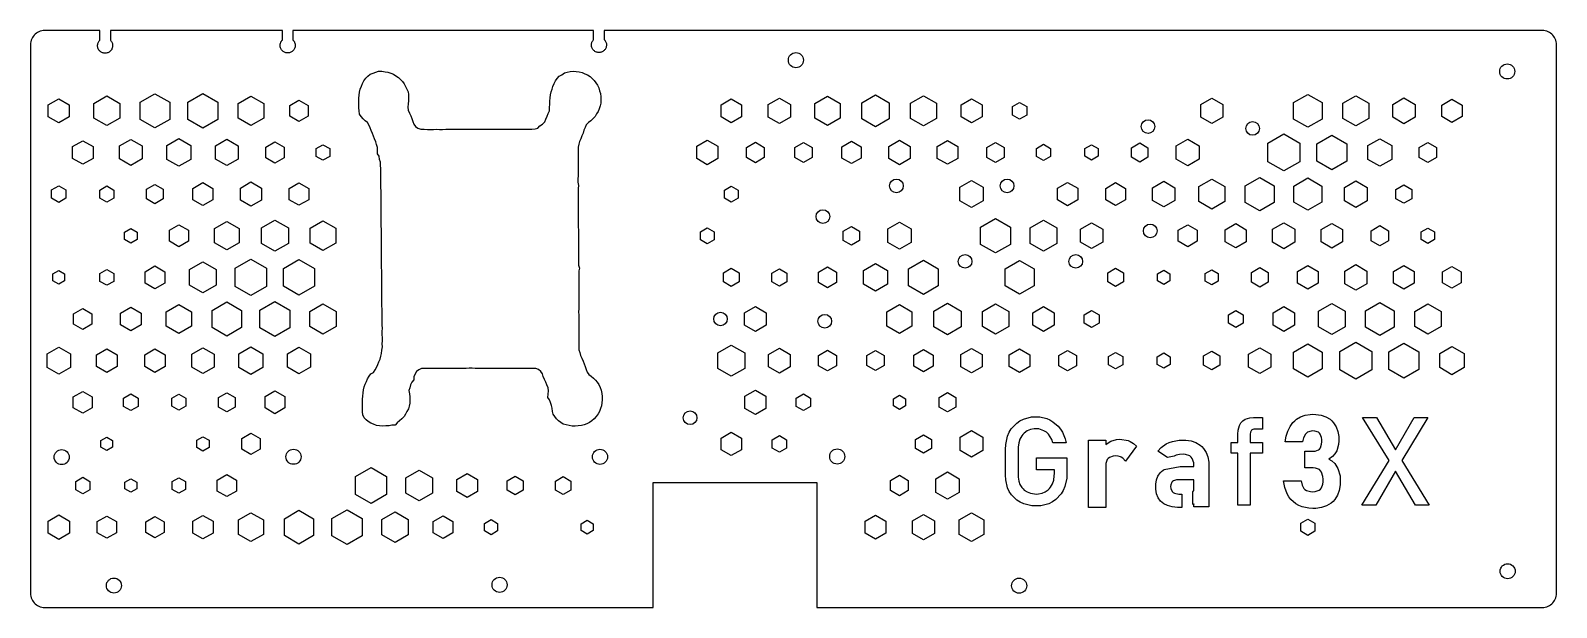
# Model space of a CAD drawing. Header units: millimetres. Extents: x 0 to 324, y 0 to 122.
import ezdxf

# ---------------------------------------------------------------- set-up
doc = ezdxf.new("R2010")
doc.units = ezdxf.units.MM
doc.layers.add('CUT', color=7, linetype='Continuous')

msp = doc.modelspace()

# ---------------------------------------------------------------- linework, layer by layer
at = {"layer": 'CUT'}
for points in [[(3, 0), (132.22, 0), (132.22, 26.5), (166.92, 26.5), (166.92, 0), (321, 0), (321.31, 0.02), (321.62, 0.07), (321.93, 0.15), (322.22, 0.26), (322.5, 0.4), (322.76, 0.57), (323.01, 0.77), (323.23, 0.99), (323.43, 1.24), (323.6, 1.5), (323.74, 1.78), (323.85, 2.07), (323.93, 2.38), (323.98, 2.69), (324, 3), (324, 119.4), (323.98, 119.71), (323.93, 120.02), (323.85, 120.33), (323.74, 120.62), (323.6, 120.9), (323.43, 121.16), (323.23, 121.41), (323.01, 121.63), (322.76, 121.83), (322.5, 122), (322.22, 122.14), (321.93, 122.25), (321.62, 122.33), (321.31, 122.38), (321, 122.4), (121.82, 122.4), (121.82, 120.46), (121.93, 120.34), (122.02, 120.21), (122.11, 120.08), (122.17, 119.93), (122.23, 119.78), (122.26, 119.62), (122.28, 119.46), (122.29, 119.3), (122.28, 119.14), (122.25, 118.99), (122.21, 118.83), (122.15, 118.68), (122.08, 118.54), (121.99, 118.4), (121.89, 118.28), (121.78, 118.16), (121.66, 118.06), (121.53, 117.97), (121.39, 117.89), (121.24, 117.83), (121.09, 117.78), (120.93, 117.75), (120.77, 117.73), (120.61, 117.73), (120.45, 117.75), (120.29, 117.78), (120.14, 117.83), (119.99, 117.89), (119.85, 117.97), (119.72, 118.06), (119.6, 118.16), (119.49, 118.28), (119.39, 118.4), (119.3, 118.54), (119.23, 118.68), (119.17, 118.83), (119.13, 118.99), (119.1, 119.14), (119.09, 119.3), (119.1, 119.46), (119.12, 119.62), (119.15, 119.78), (119.21, 119.93), (119.27, 120.08), (119.36, 120.21), (119.45, 120.34), (119.56, 120.46), (119.56, 122.4), (55.73, 122.4), (55.73, 120.38), (55.84, 120.26), (55.93, 120.13), (56.02, 120), (56.08, 119.85), (56.14, 119.7), (56.17, 119.54), (56.19, 119.38), (56.2, 119.22), (56.19, 119.06), (56.16, 118.91), (56.12, 118.75), (56.06, 118.6), (55.99, 118.46), (55.9, 118.32), (55.8, 118.2), (55.69, 118.08), (55.57, 117.98), (55.44, 117.89), (55.3, 117.81), (55.15, 117.75), (55, 117.7), (54.84, 117.67), (54.68, 117.65), (54.52, 117.65), (54.36, 117.67), (54.2, 117.7), (54.05, 117.75), (53.9, 117.81), (53.76, 117.89), (53.63, 117.98), (53.51, 118.08), (53.4, 118.2), (53.3, 118.32), (53.21, 118.46), (53.14, 118.6), (53.08, 118.75), (53.04, 118.91), (53.01, 119.06), (53, 119.22), (53.01, 119.38), (53.03, 119.54), (53.06, 119.7), (53.12, 119.85), (53.18, 120), (53.27, 120.13), (53.36, 120.26), (53.47, 120.38), (53.47, 122.4), (16.97, 122.4), (16.97, 120.33), (17.08, 120.21), (17.17, 120.08), (17.26, 119.95), (17.32, 119.8), (17.38, 119.65), (17.41, 119.49), (17.43, 119.33), (17.44, 119.17), (17.43, 119.01), (17.4, 118.86), (17.36, 118.7), (17.3, 118.55), (17.23, 118.41), (17.14, 118.27), (17.04, 118.15), (16.93, 118.03), (16.81, 117.93), (16.68, 117.84), (16.54, 117.76), (16.39, 117.7), (16.24, 117.65), (16.08, 117.62), (15.92, 117.6), (15.76, 117.6), (15.6, 117.62), (15.44, 117.65), (15.29, 117.7), (15.14, 117.76), (15, 117.84), (14.87, 117.93), (14.75, 118.03), (14.64, 118.15), (14.54, 118.27), (14.45, 118.41), (14.38, 118.55), (14.32, 118.7), (14.28, 118.86), (14.25, 119.01), (14.24, 119.17), (14.25, 119.33), (14.27, 119.49), (14.3, 119.65), (14.36, 119.8), (14.42, 119.95), (14.51, 120.08), (14.6, 120.21), (14.71, 120.33), (14.71, 122.4), (3, 122.4), (2.69, 122.38), (2.38, 122.33), (2.07, 122.25), (1.78, 122.14), (1.5, 122), (1.24, 121.83), (0.99, 121.63), (0.77, 121.41), (0.57, 121.16), (0.4, 120.9), (0.26, 120.62), (0.15, 120.33), (0.07, 120.02), (0.02, 119.71), (0, 119.4), (0, 3), (0.02, 2.69), (0.07, 2.38), (0.15, 2.07), (0.26, 1.78), (0.4, 1.5), (0.57, 1.24), (0.77, 0.99), (0.99, 0.77), (1.24, 0.57), (1.5, 0.4), (1.78, 0.26), (2.07, 0.15), (2.38, 0.07), (2.69, 0.02)], [(69.7, 106), (69.69, 106.68), (69.69, 107.36), (69.68, 108.04), (69.76, 108.71), (69.88, 109.35), (70, 109.99), (70.25, 110.58), (70.5, 111.17), (70.75, 111.76), (71.17, 112.27), (71.63, 112.74), (72.14, 113.16), (72.73, 113.33), (73.32, 113.58), (73.91, 113.75), (74.59, 113.75), (75.27, 113.67), (75.9, 113.54), (76.5, 113.37), (77.09, 113.12), (77.6, 112.78), (78.11, 112.44), (78.54, 112.02), (78.97, 111.59), (79.31, 111.08), (79.61, 110.53), (79.87, 109.94), (80.21, 109.43), (80.26, 108.8), (80.27, 108.12), (80.23, 107.48), (80.19, 106.85), (80.11, 106.17), (80.2, 105.49), (80.46, 104.9), (80.72, 104.31), (80.98, 103.71), (81.15, 103.12), (81.41, 102.53), (81.76, 102.02), (82.27, 101.68), (82.9, 101.47), (83.58, 101.47), (84.26, 101.38), (84.94, 101.38), (85.57, 101.42), (86.21, 101.47), (86.84, 101.42), (87.48, 101.38), (88.15, 101.47), (88.83, 101.46), (89.51, 101.46), (90.19, 101.46), (90.86, 101.46), (91.54, 101.46), (92.22, 101.46), (92.9, 101.46), (93.57, 101.46), (94.25, 101.46), (94.93, 101.46), (95.61, 101.46), (96.28, 101.46), (96.96, 101.46), (97.64, 101.46), (98.32, 101.46), (98.99, 101.46), (99.67, 101.46), (100.35, 101.46), (101.03, 101.46), (101.7, 101.46), (102.38, 101.46), (103.06, 101.46), (103.73, 101.46), (104.41, 101.46), (105.09, 101.46), (105.77, 101.46), (106.44, 101.46), (107.12, 101.54), (107.71, 101.71), (108.17, 102.18), (108.72, 102.56), (109.18, 103.03), (109.43, 103.62), (109.68, 104.21), (109.93, 104.8), (110.18, 105.4), (110.17, 106.07), (110.25, 106.75), (110.25, 107.43), (110.33, 108.11), (110.41, 108.79), (110.57, 109.38), (110.73, 109.97), (110.9, 110.56), (111.15, 111.16), (111.44, 111.71), (111.82, 112.26), (112.28, 112.72), (112.83, 113.02), (113.37, 113.4), (113.96, 113.57), (114.56, 113.74), (115.19, 113.78), (115.83, 113.74), (116.5, 113.65), (117.1, 113.49), (117.69, 113.23), (118.29, 112.98), (118.8, 112.64), (119.27, 112.26), (119.65, 111.79), (120.04, 111.32), (120.38, 110.82), (120.64, 110.22), (120.81, 109.63), (120.99, 109.04), (121.08, 108.36), (121.08, 107.68), (121.09, 107), (120.93, 106.41), (120.76, 105.82), (120.51, 105.22), (120.18, 104.72), (119.89, 104.17), (119.42, 103.7), (118.96, 103.23), (118.46, 102.89), (118, 102.43), (117.75, 101.84), (117.5, 101.24), (117.33, 100.65), (117.08, 100.06), (116.83, 99.46), (116.59, 98.87), (116.42, 98.28), (116.26, 97.69), (116.26, 97.01), (116.27, 96.33), (116.27, 95.65), (116.28, 94.97), (116.28, 94.3), (116.29, 93.62), (116.3, 92.94), (116.3, 92.26), (116.31, 91.59), (116.23, 90.91), (116.23, 90.23), (116.32, 89.55), (116.25, 88.87), (116.25, 88.2), (116.26, 87.52), (116.26, 86.84), (116.27, 86.16), (116.27, 85.49), (116.28, 84.81), (116.29, 84.13), (116.29, 83.45), (116.3, 82.78), (116.3, 82.1), (116.31, 81.42), (116.31, 80.74), (116.32, 80.06), (116.33, 79.39), (116.33, 78.71), (116.34, 78.03), (116.34, 77.35), (116.35, 76.68), (116.35, 76), (116.36, 75.32), (116.37, 74.64), (116.37, 73.96), (116.38, 73.29), (116.38, 72.61), (116.56, 72.02), (116.39, 71.42), (116.4, 70.75), (116.4, 70.07), (116.41, 69.39), (116.41, 68.71), (116.42, 68.03), (116.43, 67.36), (116.43, 66.68), (116.44, 66), (116.44, 65.32), (116.45, 64.65), (116.45, 63.97), (116.42, 63.33), (116.38, 62.7), (116.39, 62.02), (116.43, 61.38), (116.4, 60.75), (116.4, 60.07), (116.41, 59.39), (116.41, 58.72), (116.42, 58.04), (116.43, 57.36), (116.43, 56.68), (116.44, 56), (116.44, 55.33), (116.45, 54.65), (116.62, 54.06), (116.8, 53.46), (117.06, 52.87), (117.31, 52.28), (117.57, 51.68), (117.75, 51.09), (118.01, 50.5), (118.18, 49.9), (118.52, 49.4), (119.04, 49.06), (119.5, 48.68), (119.93, 48.25), (120.32, 47.79), (120.66, 47.28), (120.92, 46.68), (121.18, 46.09), (121.27, 45.41), (121.36, 44.74), (121.36, 44.06), (121.33, 43.42), (121.2, 42.79), (121.04, 42.19), (120.79, 41.6), (120.5, 41.05), (120.08, 40.54), (119.66, 40.03), (119.2, 39.57), (118.69, 39.23), (118.15, 38.93), (117.55, 38.76), (116.96, 38.59), (116.29, 38.51), (115.61, 38.43), (114.97, 38.47), (114.34, 38.6), (113.74, 38.77), (113.11, 38.89), (112.6, 39.23), (112.13, 39.61), (111.66, 39.99), (111.32, 40.5), (110.97, 41.01), (110.8, 41.6), (110.79, 42.28), (110.62, 42.88), (110.44, 43.47), (110.19, 44.06), (109.84, 44.57), (109.92, 45.25), (110, 45.93), (109.91, 46.6), (109.65, 47.2), (109.39, 47.79), (109.13, 48.38), (108.87, 48.98), (108.7, 49.57), (108.36, 50.08), (107.89, 50.46), (107.29, 50.71), (106.62, 50.71), (105.94, 50.71), (105.26, 50.71), (104.58, 50.71), (103.91, 50.71), (103.23, 50.71), (102.55, 50.71), (101.87, 50.71), (101.2, 50.71), (100.52, 50.71), (99.84, 50.72), (99.16, 50.72), (98.49, 50.72), (97.81, 50.72), (97.13, 50.72), (96.45, 50.72), (95.78, 50.72), (95.1, 50.72), (94.42, 50.72), (93.79, 50.76), (93.15, 50.8), (92.47, 50.72), (91.8, 50.72), (91.12, 50.72), (90.44, 50.72), (89.76, 50.72), (89.09, 50.72), (88.41, 50.72), (87.73, 50.72), (87.06, 50.72), (86.38, 50.72), (85.7, 50.72), (85.02, 50.72), (84.35, 50.72), (83.67, 50.72), (82.99, 50.72), (82.44, 50.42), (81.94, 50.09), (81.65, 49.54), (81.4, 48.94), (81.36, 48.31), (80.94, 47.8), (80.69, 47.21), (80.53, 46.61), (80.36, 46.02), (80.45, 45.34), (80.54, 44.66), (80.55, 43.99), (80.51, 43.35), (80.39, 42.72), (80.23, 42.12), (79.93, 41.57), (79.64, 41.02), (79.31, 40.51), (78.85, 40.05), (78.34, 39.62), (77.84, 39.2), (77.42, 38.69), (76.74, 38.69), (76.15, 38.52), (75.47, 38.52), (74.79, 38.44), (74.12, 38.52), (73.44, 38.61), (72.84, 38.86), (72.25, 39.12), (71.7, 39.42), (71.27, 39.84), (70.84, 40.26), (70.58, 40.86), (70.49, 41.53), (70.49, 42.21), (70.48, 42.89), (70.48, 43.57), (70.51, 44.2), (70.55, 44.84), (70.63, 45.52), (70.71, 46.19), (70.87, 46.79), (71.04, 47.38), (71.33, 47.93), (71.58, 48.52), (71.87, 49.07), (72.29, 49.58), (72.84, 49.88), (73.17, 50.39), (73.46, 50.94), (73.71, 51.53), (73.96, 52.12), (74.21, 52.71), (74.37, 53.31), (74.54, 53.9), (74.62, 54.58), (74.7, 55.26), (74.69, 55.93), (74.73, 56.57), (74.76, 57.2), (74.67, 57.88), (74.67, 58.56), (74.75, 59.24), (74.66, 59.92), (74.65, 60.59), (74.65, 61.27), (74.64, 61.95), (74.63, 62.63), (74.63, 63.3), (74.62, 63.98), (74.62, 64.66), (74.61, 65.34), (74.61, 66.02), (74.6, 66.69), (74.59, 67.37), (74.59, 68.05), (74.58, 68.73), (74.58, 69.4), (74.57, 70.08), (74.57, 70.76), (74.56, 71.44), (74.55, 72.12), (74.55, 72.79), (74.54, 73.47), (74.54, 74.15), (74.53, 74.83), (74.53, 75.5), (74.52, 76.18), (74.52, 76.86), (74.51, 77.54), (74.5, 78.21), (74.5, 78.89), (74.49, 79.57), (74.49, 80.25), (74.48, 80.93), (74.48, 81.6), (74.47, 82.28), (74.46, 82.96), (74.46, 83.64), (74.45, 84.31), (74.45, 84.99), (74.44, 85.67), (74.44, 86.35), (74.43, 87.03), (74.42, 87.7), (74.42, 88.38), (74.41, 89.06), (74.41, 89.74), (74.4, 90.41), (74.4, 91.09), (74.39, 91.77), (74.38, 92.45), (74.38, 93.13), (74.29, 93.8), (74.28, 94.48), (74.11, 95.07), (74.02, 95.75), (73.68, 96.26), (73.67, 96.94), (73.66, 97.62), (73.49, 98.21), (73.32, 98.8), (73.06, 99.39), (72.8, 99.99), (72.62, 100.58), (72.36, 101.17), (72.1, 101.77), (71.85, 102.36), (71.54, 102.91), (71.03, 103.25), (70.61, 103.67), (70.22, 104.14), (69.88, 104.65), (69.79, 105.33)], [(3.77, 106.66), (6, 107.94), (8.23, 106.66), (8.23, 104.08), (6, 102.79), (3.77, 104.08)], [(16.2, 102.22), (13.47, 103.79), (13.47, 106.94), (16.2, 108.52), (18.93, 106.94), (18.93, 103.79)], [(26.4, 101.74), (23.25, 103.55), (23.25, 107.18), (26.4, 109), (29.55, 107.18), (29.55, 103.55)], [(36.6, 101.7), (33.43, 103.53), (33.43, 107.2), (36.6, 109.03), (39.77, 107.2), (39.77, 103.53)], [(46.8, 102.23), (44.08, 103.8), (44.08, 106.94), (46.8, 108.5), (49.52, 106.94), (49.52, 103.8)], [(55.03, 106.5), (57, 107.64), (58.97, 106.5), (58.97, 104.23), (57, 103.1), (55.03, 104.23)], [(146.62, 106.63), (148.8, 107.89), (150.98, 106.63), (150.98, 104.11), (148.8, 102.85), (146.62, 104.11)], [(156.65, 106.73), (159, 108.08), (161.35, 106.73), (161.35, 104.01), (159, 102.65), (156.65, 104.01)], [(166.51, 103.81), (166.51, 106.92), (169.2, 108.47), (171.89, 106.92), (171.89, 103.81), (169.2, 102.26)], [(176.49, 107.05), (179.4, 108.73), (182.31, 107.05), (182.31, 103.69), (179.4, 102), (176.49, 103.69)], [(186.83, 103.77), (186.83, 106.97), (189.6, 108.56), (192.37, 106.97), (192.37, 103.77), (189.6, 102.17)], [(197.57, 106.65), (199.8, 107.94), (202.03, 106.65), (202.03, 104.08), (199.8, 102.79), (197.57, 104.08)], [(208.47, 106.25), (210, 107.14), (211.53, 106.25), (211.53, 104.48), (210, 103.6), (208.47, 104.48)], [(250.8, 102.68), (248.47, 104.02), (248.47, 106.71), (250.8, 108.06), (253.13, 106.71), (253.13, 104.02)], [(268.18, 107.11), (271.2, 108.86), (274.22, 107.11), (274.22, 103.62), (271.2, 101.88), (268.18, 103.62)], [(278.63, 106.96), (281.4, 108.56), (284.17, 106.96), (284.17, 103.77), (281.4, 102.17), (278.63, 103.77)], [(291.6, 102.63), (289.23, 104), (289.23, 106.74), (291.6, 108.11), (293.97, 106.74), (293.97, 104)], [(299.66, 106.6), (301.8, 107.84), (303.94, 106.6), (303.94, 104.13), (301.8, 102.9), (299.66, 104.13)], [(262.7, 98.5), (266.1, 100.46), (269.5, 98.5), (269.5, 94.57), (266.1, 92.61), (262.7, 94.57)], [(8.93, 97.78), (11.1, 99.03), (13.27, 97.78), (13.27, 95.28), (11.1, 94.03), (8.93, 95.28)], [(18.92, 95.16), (18.92, 97.91), (21.3, 99.28), (23.68, 97.91), (23.68, 95.16), (21.3, 93.79)], [(28.96, 95.07), (28.96, 98), (31.5, 99.47), (34.04, 98), (34.04, 95.07), (31.5, 93.6)], [(41.7, 93.74), (39.28, 95.14), (39.28, 97.93), (41.7, 99.33), (44.12, 97.93), (44.12, 95.14)], [(51.9, 94.25), (49.93, 95.39), (49.93, 97.67), (51.9, 98.81), (53.87, 97.67), (53.87, 95.39)], [(62.1, 94.88), (60.67, 95.71), (60.67, 97.36), (62.1, 98.18), (63.53, 97.36), (63.53, 95.71)], [(141.44, 97.84), (143.7, 99.14), (145.96, 97.84), (145.96, 95.23), (143.7, 93.92), (141.44, 95.23)], [(152.02, 95.45), (152.02, 97.62), (153.9, 98.71), (155.78, 97.62), (155.78, 95.45), (153.9, 94.36)], [(164.1, 94.4), (162.25, 95.47), (162.25, 97.6), (164.1, 98.67), (165.95, 97.6), (165.95, 95.47)], [(172.24, 97.72), (174.3, 98.91), (176.36, 97.72), (176.36, 95.35), (174.3, 94.16), (172.24, 95.35)], [(182.26, 95.24), (182.26, 97.83), (184.5, 99.12), (186.74, 97.83), (186.74, 95.24), (184.5, 93.94)], [(194.7, 94.02), (192.52, 95.28), (192.52, 97.79), (194.7, 99.05), (196.88, 97.79), (196.88, 95.28)], [(203.04, 97.61), (204.9, 98.68), (206.76, 97.61), (206.76, 95.46), (204.9, 94.39), (203.04, 95.46)], [(213.6, 95.67), (213.6, 97.4), (215.1, 98.27), (216.6, 97.4), (216.6, 95.67), (215.1, 94.8)], [(223.89, 97.35), (225.3, 98.16), (226.71, 97.35), (226.71, 95.72), (225.3, 94.9), (223.89, 95.72)], [(235.5, 94.5), (233.74, 95.52), (233.74, 97.55), (235.5, 98.56), (237.26, 97.55), (237.26, 95.52)], [(243.27, 95.13), (243.27, 97.94), (245.7, 99.35), (248.13, 97.94), (248.13, 95.13), (245.7, 93.72)], [(276.3, 92.88), (273.14, 94.71), (273.14, 98.36), (276.3, 100.18), (279.46, 98.36), (279.46, 94.71)], [(283.97, 97.99), (286.5, 99.45), (289.03, 97.99), (289.03, 95.07), (286.5, 93.61), (283.97, 95.07)], [(294.85, 97.6), (296.7, 98.67), (298.55, 97.6), (298.55, 95.46), (296.7, 94.39), (294.85, 95.46)], [(250.8, 84.5), (248.03, 86.1), (248.03, 89.3), (250.8, 90.9), (253.57, 89.3), (253.57, 86.1)], [(257.93, 85.93), (257.93, 89.47), (261, 91.24), (264.07, 89.47), (264.07, 85.93), (261, 84.16)], [(268.23, 85.99), (268.23, 89.41), (271.2, 91.13), (274.17, 89.41), (274.17, 85.99), (271.2, 84.27)], [(4.49, 88.57), (6, 89.45), (7.51, 88.57), (7.51, 86.83), (6, 85.95), (4.49, 86.83)], [(14.71, 88.56), (16.2, 89.42), (17.69, 88.56), (17.69, 86.84), (16.2, 85.98), (14.71, 86.84)], [(26.4, 85.64), (24.61, 86.67), (24.61, 88.73), (26.4, 89.76), (28.19, 88.73), (28.19, 86.67)], [(34.48, 88.92), (36.6, 90.15), (38.72, 88.92), (38.72, 86.48), (36.6, 85.25), (34.48, 86.48)], [(44.57, 88.99), (46.8, 90.27), (49.03, 88.99), (49.03, 86.41), (46.8, 85.13), (44.57, 86.41)], [(54.93, 88.89), (57, 90.09), (59.07, 88.89), (59.07, 86.51), (57, 85.32), (54.93, 86.51)], [(148.8, 85.99), (147.32, 86.84), (147.32, 88.56), (148.8, 89.41), (150.28, 88.56), (150.28, 86.84)], [(197.31, 89.14), (199.8, 90.58), (202.29, 89.14), (202.29, 86.26), (199.8, 84.83), (197.31, 86.26)], [(218.04, 86.46), (218.04, 88.94), (220.2, 90.19), (222.36, 88.94), (222.36, 86.46), (220.2, 85.21)], [(230.4, 85.27), (228.3, 86.49), (228.3, 88.91), (230.4, 90.13), (232.5, 88.91), (232.5, 86.49)], [(238.25, 86.34), (238.25, 89.06), (240.6, 90.41), (242.95, 89.06), (242.95, 86.34), (240.6, 84.99)], [(278.97, 86.3), (278.97, 89.1), (281.4, 90.51), (283.83, 89.1), (283.83, 86.3), (281.4, 84.89)], [(289.91, 86.72), (289.91, 88.68), (291.6, 89.65), (293.29, 88.68), (293.29, 86.72), (291.6, 85.75)], [(31.5, 76.54), (29.49, 77.71), (29.49, 80.03), (31.5, 81.19), (33.51, 80.03), (33.51, 77.71)], [(41.7, 75.85), (39.09, 77.36), (39.09, 80.37), (41.7, 81.88), (44.31, 80.37), (44.31, 77.36)], [(49.04, 80.52), (51.9, 82.17), (54.76, 80.52), (54.76, 77.22), (51.9, 75.56), (49.04, 77.22)], [(59.38, 77.29), (59.38, 80.44), (62.1, 82.01), (64.82, 80.44), (64.82, 77.29), (62.1, 75.72)], [(182.01, 80.3), (184.5, 81.74), (186.99, 80.3), (186.99, 77.43), (184.5, 75.99), (182.01, 77.43)], [(201.74, 80.69), (204.9, 82.52), (208.06, 80.69), (208.06, 77.04), (204.9, 75.21), (201.74, 77.04)], [(212.26, 80.51), (215.1, 82.15), (217.94, 80.51), (217.94, 77.23), (215.1, 75.58), (212.26, 77.23)], [(222.94, 80.23), (225.3, 81.59), (227.66, 80.23), (227.66, 77.5), (225.3, 76.14), (222.94, 77.5)], [(245.7, 76.53), (243.67, 77.7), (243.67, 80.04), (245.7, 81.21), (247.73, 80.04), (247.73, 77.7)], [(253.67, 80.15), (255.9, 81.44), (258.13, 80.15), (258.13, 77.58), (255.9, 76.29), (253.67, 77.58)], [(263.72, 80.24), (266.1, 81.61), (268.48, 80.24), (268.48, 77.49), (266.1, 76.12), (263.72, 77.49)], [(274.04, 80.17), (276.3, 81.47), (278.56, 80.17), (278.56, 77.56), (276.3, 76.26), (274.04, 77.56)], [(286.5, 76.73), (284.65, 77.8), (284.65, 79.94), (286.5, 81.01), (288.35, 79.94), (288.35, 77.8)], [(21.3, 77.3), (19.94, 78.08), (19.94, 79.65), (21.3, 80.43), (22.66, 79.65), (22.66, 78.08)], [(142.23, 78.02), (142.23, 79.72), (143.7, 80.57), (145.17, 79.72), (145.17, 78.02), (143.7, 77.16)], [(172.57, 79.86), (174.3, 80.86), (176.03, 79.86), (176.03, 77.87), (174.3, 76.87), (172.57, 77.87)], [(295.29, 79.68), (296.7, 80.49), (298.11, 79.68), (298.11, 78.05), (296.7, 77.24), (295.29, 78.05)], [(6, 68.6), (4.76, 69.32), (4.76, 70.75), (6, 71.47), (7.24, 70.75), (7.24, 69.32)], [(14.74, 70.88), (16.2, 71.72), (17.66, 70.88), (17.66, 69.19), (16.2, 68.35), (14.74, 69.19)], [(24.31, 71.24), (26.4, 72.45), (28.49, 71.24), (28.49, 68.82), (26.4, 67.62), (24.31, 68.82)], [(36.6, 66.75), (33.76, 68.39), (33.76, 71.67), (36.6, 73.32), (39.44, 71.67), (39.44, 68.39)], [(43.48, 71.95), (46.8, 73.87), (50.12, 71.95), (50.12, 68.12), (46.8, 66.2), (43.48, 68.12)], [(53.72, 71.93), (57, 73.82), (60.28, 71.93), (60.28, 68.14), (57, 66.24), (53.72, 68.14)], [(148.8, 68.12), (147.14, 69.08), (147.14, 70.99), (148.8, 71.95), (150.46, 70.99), (150.46, 69.08)], [(157.41, 69.12), (157.41, 70.95), (159, 71.87), (160.59, 70.95), (160.59, 69.12), (159, 68.2)], [(167.28, 71.14), (169.2, 72.25), (171.12, 71.14), (171.12, 68.92), (169.2, 67.82), (167.28, 68.92)], [(176.85, 68.56), (176.85, 71.51), (179.4, 72.98), (181.95, 71.51), (181.95, 68.56), (179.4, 67.09)], [(189.6, 66.39), (186.45, 68.21), (186.45, 71.85), (189.6, 73.68), (192.75, 71.85), (192.75, 68.21)], [(206.92, 71.81), (210, 73.59), (213.08, 71.81), (213.08, 68.25), (210, 66.48), (206.92, 68.25)], [(228.71, 71.01), (230.4, 71.98), (232.09, 71.01), (232.09, 69.06), (230.4, 68.08), (228.71, 69.06)], [(240.6, 68.52), (239.29, 69.28), (239.29, 70.79), (240.6, 71.55), (241.91, 70.79), (241.91, 69.28)], [(250.8, 68.42), (249.41, 69.23), (249.41, 70.84), (250.8, 71.64), (252.19, 70.84), (252.19, 69.23)], [(261, 67.96), (259.21, 69), (259.21, 71.07), (261, 72.1), (262.79, 71.07), (262.79, 69)], [(269.01, 71.3), (271.2, 72.56), (273.39, 71.3), (273.39, 68.77), (271.2, 67.51), (269.01, 68.77)], [(279.07, 71.38), (281.4, 72.73), (283.73, 71.38), (283.73, 68.69), (281.4, 67.34), (279.07, 68.69)], [(291.6, 67.5), (289.4, 68.77), (289.4, 71.3), (291.6, 72.57), (293.8, 71.3), (293.8, 68.77)], [(299.81, 71.18), (301.8, 72.33), (303.79, 71.18), (303.79, 68.89), (301.8, 67.74), (299.81, 68.89)], [(41.7, 57.59), (38.58, 59.4), (38.58, 63), (41.7, 64.81), (44.82, 63), (44.82, 59.4)], [(51.9, 57.52), (48.71, 59.36), (48.71, 63.04), (51.9, 64.88), (55.09, 63.04), (55.09, 59.36)], [(11.1, 58.95), (9.15, 60.07), (9.15, 62.33), (11.1, 63.45), (13.05, 62.33), (13.05, 60.07)], [(19.1, 62.47), (21.3, 63.74), (23.5, 62.47), (23.5, 59.93), (21.3, 58.66), (19.1, 59.93)], [(28.81, 62.75), (31.5, 64.31), (34.19, 62.75), (34.19, 59.65), (31.5, 58.09), (28.81, 59.65)], [(62.1, 58.01), (59.33, 59.6), (59.33, 62.8), (62.1, 64.39), (64.87, 62.8), (64.87, 59.6)], [(151.59, 62.53), (153.9, 63.87), (156.21, 62.53), (156.21, 59.87), (153.9, 58.53), (151.59, 59.87)], [(181.84, 62.74), (184.5, 64.28), (187.16, 62.74), (187.16, 59.66), (184.5, 58.12), (181.84, 59.66)], [(194.7, 57.84), (191.79, 59.52), (191.79, 62.88), (194.7, 64.56), (197.61, 62.88), (197.61, 59.52)], [(204.9, 57.97), (202.11, 59.59), (202.11, 62.81), (204.9, 64.43), (207.69, 62.81), (207.69, 59.59)], [(212.82, 62.52), (215.1, 63.83), (217.38, 62.52), (217.38, 59.88), (215.1, 58.57), (212.82, 59.88)], [(223.72, 62.11), (225.3, 63.03), (226.88, 62.11), (226.88, 60.29), (225.3, 59.37), (223.72, 60.29)], [(255.9, 59.41), (254.35, 60.31), (254.35, 62.09), (255.9, 62.99), (257.45, 62.09), (257.45, 60.31)], [(263.82, 62.51), (266.1, 63.83), (268.38, 62.51), (268.38, 59.89), (266.1, 58.57), (263.82, 59.89)], [(273.44, 59.55), (273.44, 62.85), (276.3, 64.5), (279.16, 62.85), (279.16, 59.55), (276.3, 57.9)], [(286.5, 57.7), (283.47, 59.45), (283.47, 62.95), (286.5, 64.7), (289.53, 62.95), (289.53, 59.45)], [(293.9, 59.59), (293.9, 62.81), (296.7, 64.43), (299.5, 62.81), (299.5, 59.59), (296.7, 57.97)], [(6, 49.51), (3.53, 50.94), (3.53, 53.79), (6, 55.22), (8.47, 53.79), (8.47, 50.94)], [(34.24, 53.73), (36.6, 55.09), (38.96, 53.73), (38.96, 51), (36.6, 49.64), (34.24, 51)], [(44.26, 53.83), (46.8, 55.3), (49.34, 53.83), (49.34, 50.9), (46.8, 49.43), (44.26, 50.9)], [(54.56, 53.78), (57, 55.19), (59.44, 53.78), (59.44, 50.96), (57, 49.55), (54.56, 50.96)], [(145.93, 50.71), (145.93, 54.02), (148.8, 55.68), (151.67, 54.02), (151.67, 50.71), (148.8, 49.05)], [(258.62, 53.74), (261, 55.11), (263.38, 53.74), (263.38, 50.99), (261, 49.62), (258.62, 50.99)], [(271.2, 48.83), (268.14, 50.6), (268.14, 54.13), (271.2, 55.9), (274.26, 54.13), (274.26, 50.6)], [(278.01, 54.33), (281.4, 56.29), (284.79, 54.33), (284.79, 50.41), (281.4, 48.45), (278.01, 50.41)], [(288.4, 54.21), (291.6, 56.06), (294.8, 54.21), (294.8, 50.52), (291.6, 48.68), (288.4, 50.52)], [(299.22, 53.86), (301.8, 55.35), (304.38, 53.86), (304.38, 50.88), (301.8, 49.38), (299.22, 50.88)], [(16.2, 49.86), (14.03, 51.11), (14.03, 53.62), (16.2, 54.88), (18.37, 53.62), (18.37, 51.11)], [(24.24, 53.61), (26.4, 54.86), (28.56, 53.61), (28.56, 51.12), (26.4, 49.88), (24.24, 51.12)], [(156.7, 53.7), (159, 55.02), (161.3, 53.7), (161.3, 51.04), (159, 49.71), (156.7, 51.04)], [(167.3, 53.46), (169.2, 54.56), (171.1, 53.46), (171.1, 51.27), (169.2, 50.18), (167.3, 51.27)], [(177.56, 51.31), (177.56, 53.43), (179.4, 54.49), (181.24, 53.43), (181.24, 51.31), (179.4, 50.25)], [(189.6, 50.01), (187.56, 51.19), (187.56, 53.54), (189.6, 54.72), (191.64, 53.54), (191.64, 51.19)], [(199.8, 49.79), (197.56, 51.08), (197.56, 53.66), (199.8, 54.95), (202.04, 53.66), (202.04, 51.08)], [(207.8, 51.1), (207.8, 53.63), (210, 54.9), (212.2, 53.63), (212.2, 51.1), (210, 49.83)], [(218.31, 53.46), (220.2, 54.55), (222.09, 53.46), (222.09, 51.28), (220.2, 50.19), (218.31, 51.28)], [(228.88, 51.49), (228.88, 53.24), (230.4, 54.12), (231.92, 53.24), (231.92, 51.49), (230.4, 50.61)], [(239.2, 53.18), (240.6, 53.99), (242, 53.18), (242, 51.56), (240.6, 50.75), (239.2, 51.56)], [(249.08, 53.36), (250.8, 54.35), (252.52, 53.36), (252.52, 51.37), (250.8, 50.38), (249.08, 51.37)], [(9.09, 44.69), (11.1, 45.85), (13.11, 44.69), (13.11, 42.37), (11.1, 41.21), (9.09, 42.37)], [(39.94, 44.55), (41.7, 45.56), (43.46, 44.55), (43.46, 42.52), (41.7, 41.5), (39.94, 42.52)], [(51.9, 41.11), (49.8, 42.32), (49.8, 44.74), (51.9, 45.96), (54, 44.74), (54, 42.32)], [(151.66, 42.24), (151.66, 44.83), (153.9, 46.12), (156.14, 44.83), (156.14, 42.24), (153.9, 40.94)], [(192.92, 44.56), (194.7, 45.59), (196.48, 44.56), (196.48, 42.51), (194.7, 41.48), (192.92, 42.51)], [(19.77, 42.65), (19.77, 44.42), (21.3, 45.3), (22.83, 44.42), (22.83, 42.65), (21.3, 41.76)], [(30.02, 42.68), (30.02, 44.39), (31.5, 45.24), (32.98, 44.39), (32.98, 42.68), (31.5, 41.83)], [(162.57, 44.41), (164.1, 45.3), (165.63, 44.41), (165.63, 42.65), (164.1, 41.77), (162.57, 42.65)], [(183.2, 42.78), (183.2, 44.29), (184.5, 45.04), (185.8, 44.29), (185.8, 42.78), (184.5, 42.03)], [(207, 28.07), (207, 33.54), (207.05, 34.55), (207.45, 36.37), (207.81, 37.18), (208.25, 37.92), (209.39, 39.13), (210.07, 39.6), (210.83, 39.98), (212.54, 40.41), (213.49, 40.47), (214.28, 40.42), (215.76, 40.08), (216.44, 39.78), (217.08, 39.4), (218.2, 38.43), (218.68, 37.85), (219.1, 37.2), (219.71, 35.76), (219.91, 34.96), (217.09, 34.96), (216.87, 35.63), (216.17, 36.74), (215.7, 37.16), (215.17, 37.5), (214.07, 37.88), (213.49, 37.93), (213.07, 37.91), (212.29, 37.76), (211.59, 37.45), (210.98, 37), (210.71, 36.72), (210.47, 36.41), (210.07, 35.71), (209.81, 34.91), (209.68, 34.02), (209.67, 33.54), (209.67, 28.07), (209.68, 27.62), (209.82, 26.81), (210.08, 26.08), (210.48, 25.45), (210.73, 25.16), (211.01, 24.91), (211.64, 24.5), (212.34, 24.23), (213.14, 24.09), (213.57, 24.07), (213.99, 24.09), (214.77, 24.23), (215.47, 24.52), (216.08, 24.95), (216.35, 25.22), (216.59, 25.52), (216.99, 26.21), (217.25, 27.01), (217.38, 27.93), (217.4, 28.42), (217.4, 29.23), (213.63, 29.23), (213.63, 31.71), (220.06, 31.71), (220.06, 28.47), (220.01, 27.46), (219.6, 25.63), (219.25, 24.82), (218.8, 24.08), (217.67, 22.87), (216.98, 22.4), (216.23, 22.02), (214.52, 21.59), (213.57, 21.53), (212.61, 21.58), (210.88, 21.99), (210.11, 22.34), (209.41, 22.79), (208.27, 23.93), (207.82, 24.63), (207.46, 25.4), (207.05, 27.11)], [(258.97, 36.79), (258.97, 34.97), (261.58, 34.97), (261.58, 32.75), (258.97, 32.75), (258.97, 21.73), (256.37, 21.73), (256.37, 32.75), (254.96, 32.75), (254.96, 34.97), (256.37, 34.97), (256.37, 36.76), (256.42, 37.58), (256.68, 38.61), (256.98, 39.16), (257.17, 39.39), (257.39, 39.6), (257.9, 39.93), (258.88, 40.22), (259.67, 40.27), (261.58, 40.27), (261.58, 37.8), (259.72, 37.8), (259.54, 37.78), (259.25, 37.63), (259.15, 37.5), (259.01, 37.17)], [(274.41, 26.18), (274.45, 26.68), (274.45, 27.21), (274.41, 27.78), (274.12, 28.72), (273.9, 29.02), (273.65, 29.25), (272.85, 29.57), (272.36, 29.61), (270.55, 29.61), (270.55, 33.13), (272.37, 33.13), (272.79, 33.16), (273.48, 33.43), (273.69, 33.61), (273.86, 33.85), (274.11, 34.63), (274.15, 35.11), (274.15, 35.65), (274.11, 36.07), (273.85, 36.77), (273.67, 36.98), (273.44, 37.16), (272.69, 37.41), (272.25, 37.44), (271.88, 37.41), (271.17, 37.18), (270.92, 37), (270.69, 36.78), (270.29, 36.02), (270.04, 35.14), (266.36, 35.14), (266.61, 36.35), (266.95, 37.43), (267.43, 38.39), (268.05, 39.22), (268.42, 39.59), (268.82, 39.93), (269.68, 40.45), (270.64, 40.8), (271.68, 40.97), (272.25, 40.99), (272.88, 40.97), (274.02, 40.8), (275.04, 40.45), (275.92, 39.92), (276.32, 39.58), (276.68, 39.19), (277.23, 38.34), (277.59, 37.35), (277.77, 36.25), (277.79, 35.65), (277.79, 35.32), (277.74, 34.57), (277.33, 33.24), (276.94, 32.61), (276.46, 32.05), (275.66, 31.48), (276.33, 31.1), (276.91, 30.55), (277.17, 30.22), (277.59, 29.51), (278.04, 27.9), (278.1, 26.97), (278.1, 26.64), (278.08, 26.01), (277.89, 24.84), (277.5, 23.8), (276.93, 22.9), (276.55, 22.5), (276.13, 22.13), (275.2, 21.58), (274.13, 21.21), (272.92, 21.03), (272.26, 21.01), (271.43, 21.05), (269.97, 21.35), (269.28, 21.63), (268.65, 21.99), (267.62, 22.88), (267.18, 23.45), (266.81, 24.09), (266.32, 25.47), (266.07, 26.86), (269.77, 26.86), (269.97, 25.97), (270.36, 25.23), (270.6, 25.01), (270.91, 24.83), (271.77, 24.59), (272.26, 24.56), (272.76, 24.6), (273.62, 24.89), (273.89, 25.1), (274.11, 25.37)], [(289.82, 28.93), (285.61, 21.73), (282.69, 21.73), (288.45, 31.18), (282.84, 40.27), (285.76, 40.27), (289.8, 33.46), (293.8, 40.27), (296.72, 40.27), (291.17, 31.2), (297, 21.73), (294.08, 21.73)], [(14.96, 35.41), (16.2, 36.13), (17.44, 35.41), (17.44, 33.99), (16.2, 33.27), (14.96, 33.99)], [(36.6, 33.18), (35.28, 33.94), (35.28, 35.46), (36.6, 36.22), (37.92, 35.46), (37.92, 33.94)], [(44.84, 33.57), (44.84, 35.83), (46.8, 36.96), (48.76, 35.83), (48.76, 33.57), (46.8, 32.44)], [(146.65, 33.46), (146.65, 35.94), (148.8, 37.18), (150.95, 35.94), (150.95, 33.46), (148.8, 32.22)], [(157.48, 33.82), (157.48, 35.58), (159, 36.45), (160.52, 35.58), (160.52, 33.82), (159, 32.95)], [(187.93, 33.73), (187.93, 35.66), (189.6, 36.63), (191.27, 35.66), (191.27, 33.73), (189.6, 32.77)], [(199.8, 31.89), (197.37, 33.3), (197.37, 36.1), (199.8, 37.51), (202.23, 36.1), (202.23, 33.3)], [(228.62, 31.37), (228.33, 30.57), (228.3, 30.09), (228.3, 21.21), (224.65, 21.21), (224.65, 35.49), (228.3, 35.49), (228.3, 34.54), (228.79, 34.92), (229.37, 35.26), (230.56, 35.63), (231.22, 35.68), (231.72, 35.66), (232.61, 35.52), (233.05, 35.39), (233.46, 35.22), (234.17, 34.79), (234.86, 34.21), (232.5, 31.02), (231.92, 31.64), (231.57, 31.9), (231.4, 31.98), (230.93, 32.11), (230.37, 32.16), (229.9, 32.13), (229.09, 31.84), (228.83, 31.63)], [(246.12, 32.14), (245.24, 32.47), (244.71, 32.51), (243.99, 32.45), (243.27, 32.28), (242.94, 32.17), (242.8, 32.1), (241.38, 31.82), (239.37, 33.19), (240.09, 33.94), (241.13, 34.68), (241.76, 34.98), (242.44, 35.22), (243.86, 35.48), (244.63, 35.51), (245.27, 35.49), (246.42, 35.32), (247.45, 34.98), (248.33, 34.46), (248.73, 34.13), (249.08, 33.75), (249.64, 32.91), (250, 31.94), (250.18, 30.84), (250.21, 30.24), (250.21, 21.37), (247.02, 21.37), (247.02, 21.96), (246.99, 21.93), (246.82, 21.84), (246.82, 24.56), (246.99, 24.79), (247.02, 24.99), (247.02, 27.11), (243.75, 27.11), (243.33, 27.09), (242.66, 26.89), (242.46, 26.75), (242.31, 26.57), (242.09, 25.99), (242.07, 25.63), (242.1, 25.25), (242.39, 24.62), (242.6, 24.42), (242.9, 24.26), (243.83, 24.03), (244.42, 24.01), (244.42, 24.01), (244.42, 21.2), (244.14, 21.18), (243.52, 21.2), (242.41, 21.33), (241.44, 21.6), (240.62, 22), (240.25, 22.27), (239.93, 22.58), (239.43, 23.28), (239.09, 24.13), (238.93, 25.09), (238.91, 25.63), (238.93, 26.14), (239.08, 27.06), (239.38, 27.87), (239.84, 28.55), (240.15, 28.85), (240.48, 29.11), (240.73, 29.24), (244.11, 29.91), (247.02, 29.91), (247.02, 30.11), (246.98, 30.66), (246.67, 31.57), (246.43, 31.89)], [(69, 23.96), (69, 27.77), (72.3, 29.68), (75.6, 27.77), (75.6, 23.96), (72.3, 22.05)], [(9.59, 24.99), (9.59, 26.74), (11.1, 27.61), (12.61, 26.74), (12.61, 24.99), (11.1, 24.12)], [(20.05, 25.15), (20.05, 26.59), (21.3, 27.31), (22.55, 26.59), (22.55, 25.15), (21.3, 24.43)], [(30.07, 26.69), (31.5, 27.51), (32.93, 26.69), (32.93, 25.04), (31.5, 24.22), (30.07, 25.04)], [(39.66, 27.04), (41.7, 28.22), (43.74, 27.04), (43.74, 24.69), (41.7, 23.51), (39.66, 24.69)], [(79.66, 24.23), (79.66, 27.51), (82.5, 29.15), (85.34, 27.51), (85.34, 24.23), (82.5, 22.59)], [(90.5, 24.6), (90.5, 27.13), (92.7, 28.4), (94.9, 27.13), (94.9, 24.6), (92.7, 23.33)], [(101.17, 24.87), (101.17, 26.87), (102.9, 27.87), (104.63, 26.87), (104.63, 24.87), (102.9, 23.87)], [(113.1, 23.97), (111.45, 24.92), (111.45, 26.82), (113.1, 27.77), (114.75, 26.82), (114.75, 24.92)], [(182.62, 24.78), (182.62, 26.95), (184.5, 28.04), (186.38, 26.95), (186.38, 24.78), (184.5, 23.69)], [(192.2, 24.42), (192.2, 27.31), (194.7, 28.75), (197.2, 27.31), (197.2, 24.42), (194.7, 22.98)], [(6, 14.43), (3.75, 15.73), (3.75, 18.33), (6, 19.63), (8.25, 18.33), (8.25, 15.73)], [(34.43, 18.29), (36.6, 19.54), (38.77, 18.29), (38.77, 15.78), (36.6, 14.53), (34.43, 15.78)], [(46.8, 13.97), (44.15, 15.5), (44.15, 18.56), (46.8, 20.09), (49.45, 18.56), (49.45, 15.5)], [(53.9, 18.82), (57, 20.61), (60.1, 18.82), (60.1, 15.24), (57, 13.45), (53.9, 15.24)], [(64, 18.88), (67.2, 20.73), (70.4, 18.88), (70.4, 15.18), (67.2, 13.34), (64, 15.18)], [(74.59, 15.41), (74.59, 18.66), (77.4, 20.28), (80.21, 18.66), (80.21, 15.41), (77.4, 13.78)], [(85.51, 18.24), (87.6, 19.44), (89.69, 18.24), (89.69, 15.83), (87.6, 14.62), (85.51, 15.83)], [(177.22, 18.29), (179.4, 19.55), (181.58, 18.29), (181.58, 15.77), (179.4, 14.51), (177.22, 15.77)], [(187.29, 18.37), (189.6, 19.7), (191.91, 18.37), (191.91, 15.7), (189.6, 14.37), (187.29, 15.7)], [(199.8, 13.99), (197.16, 15.51), (197.16, 18.56), (199.8, 20.08), (202.44, 18.56), (202.44, 15.51)], [(16.2, 14.68), (14.17, 15.86), (14.17, 18.21), (16.2, 19.38), (18.23, 18.21), (18.23, 15.86)], [(26.4, 14.79), (24.45, 15.91), (24.45, 18.16), (26.4, 19.28), (28.35, 18.16), (28.35, 15.91)], [(96.42, 16.23), (96.42, 17.83), (97.8, 18.63), (99.18, 17.83), (99.18, 16.23), (97.8, 15.44)], [(116.94, 17.76), (118.2, 18.49), (119.46, 17.76), (119.46, 16.3), (118.2, 15.57), (116.94, 16.3)], [(269.7, 17.9), (271.2, 18.76), (272.7, 17.9), (272.7, 16.17), (271.2, 15.3), (269.7, 16.17)]]:
    msp.add_lwpolyline(points, close=True, dxfattribs=at)
for centre, radius in [((162.51, 116.12), 1.6), ((313.54, 113.72), 1.6), ((237.27, 102.04), 1.45), ((259.49, 101.63), 1.45), ((183.86, 89.43), 1.45), ((207.36, 89.43), 1.45), ((168.24, 82.94), 1.45), ((237.74, 79.89), 1.45), ((198.44, 73.43), 1.45), ((221.94, 73.43), 1.45), ((146.5, 61.2), 1.45), ((168.65, 60.73), 1.45), ((140.04, 40.25), 1.45), ((6.62, 31.9), 1.6), ((55.84, 31.97), 1.6), ((120.91, 31.96), 1.6), ((171.28, 32.02), 1.6), ((313.63, 7.68), 1.6), ((17.71, 4.64), 1.6), ((99.59, 4.8), 1.6), ((209.91, 4.62), 1.6)]:
    msp.add_circle(centre, radius, dxfattribs=at)

doc.saveas('drawing.dxf')
